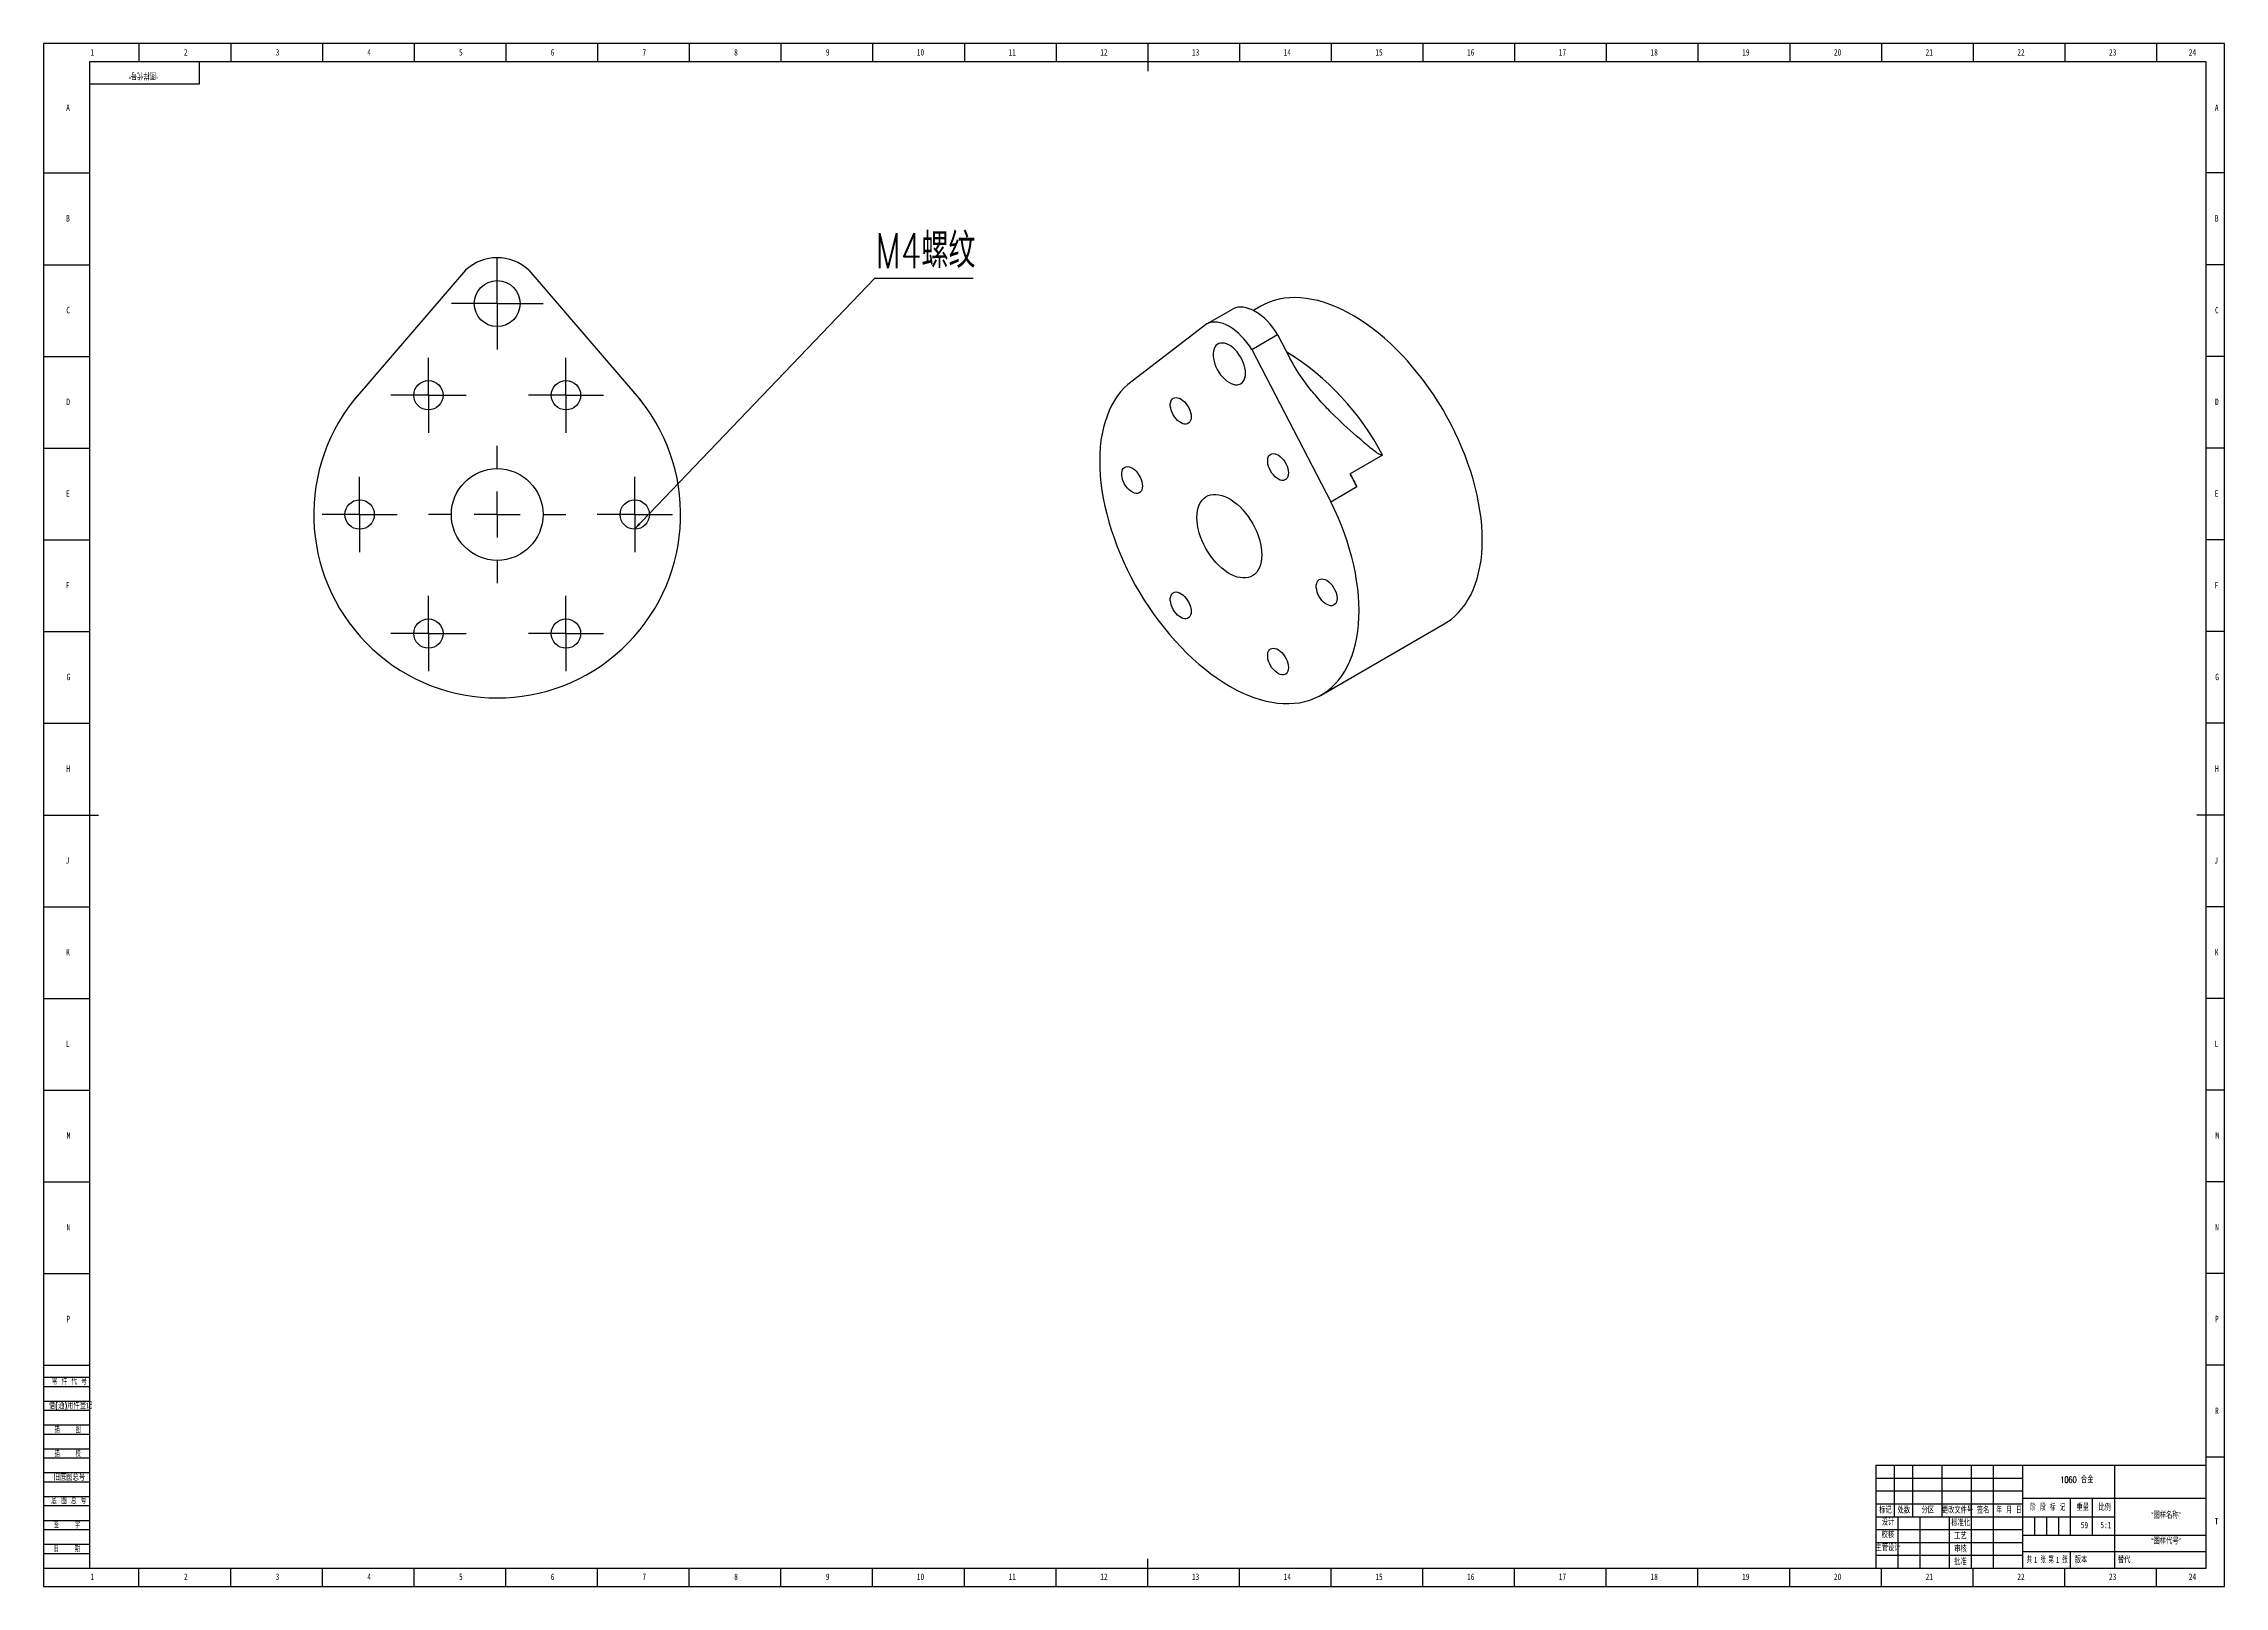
# Model space of a CAD drawing. Header units: millimetres. Extents: x 0 to 1189, y 0 to 841.
import ezdxf

# ---------------------------------------------------------------- set-up
doc = ezdxf.new("R2010")
doc.units = ezdxf.units.MM
for name, color, linetype in [('10', 7, 'Continuous'), ('5', 7, 'Continuous'), ('9', 7, 'Continuous'), ('SLD-0', 7, 'Continuous')]:
    doc.layers.add(name, color=color, linetype=linetype)
doc.styles.add('SLDTEXTSTYLE0', font='TXT', dxfattribs={"width": 0.7, "bigfont": 'bigfont'})
doc.styles.add('SLDTEXTSTYLE1', font='TXT', dxfattribs={"width": 0.6, "bigfont": 'bigfont'})
doc.styles.add('SLDTEXTSTYLE2', font='TXT', dxfattribs={"width": 0.614286, "bigfont": 'bigfont'})
doc.styles.add('SLDTEXTSTYLE3', font='TXT', dxfattribs={"width": 0.62, "bigfont": 'bigfont'})
doc.styles.add('SLDTEXTSTYLE4', font='TXT', dxfattribs={"width": 0.566667, "bigfont": 'bigfont'})
doc.styles.add('SLDTEXTSTYLE5', font='TXT', dxfattribs={"width": 0.7})
doc.dimstyles.new('SLDDIMSTYLE0', dxfattribs={"dimtxt": 0.18, "dimasz": 4.08, "dimexe": 0, "dimexo": 0.0625, "dimgap": 0, "dimtad": 0, "dimtih": 1, "dimtoh": 1, "dimdec": 0, "dimrnd": 1e-09, "dimzin": 0, "dimdsep": 46, "dimtxsty": 'Standard', "dimsah": 1, "dimcen": 0.09, "dimadec": 0, "dimazin": 0, "dimtfac": 4.08, "dimtdec": 0, "dimtofl": 0, "dimtmove": 0, "dimatfit": 3, "dimfxl": 0, "dimfrac": 2, "dimtolj": 1, "dimtzin": 0, "dimarcsym": 0})

# ---------------------------------------------------------------- blocks, each defined once
blk = doc.blocks.new('SW_NOTE_0')
at = {"layer": '10', "color": 0}
blk.add_line((53.8, 0), (0, 0), dxfattribs=at)
at = {"layer": '10', "color": 0, "insert": (0.5, 24.7), "char_height": 19.05, "attachment_point": 1, "style": 'SLDTEXTSTYLE0'}
blk.add_mtext('M4螺纹', dxfattribs=at)
blk = doc.blocks.new('SW_CENTERMARKSYMBOL_0')
at = {"layer": '10', "color": 0}
for p, q in [((0, 25), (0, 37.5)), ((0, 0), (0, 12.5)), ((-25, 0), (-37.5, 0)), ((0, 0), (-12.5, 0)), ((0, 0), (0, -12.5)), ((0, 0), (12.5, 0)), ((25, 0), (37.5, 0)), ((0, -25), (0, -37.5))]:
    blk.add_line(p, q, dxfattribs=at)
blk = doc.blocks.new('SW_CENTERMARKSYMBOL_1')
at = {"layer": '10', "color": 0}
for p, q in [((0, 12.5), (0, 20.5)), ((0, 0), (0, 12.5)), ((-12.5, 0), (-20.5, 0)), ((0, 0), (-12.5, 0)), ((0, 0), (0, -12.5)), ((0, 0), (12.5, 0)), ((12.5, 0), (20.5, 0)), ((0, -12.5), (0, -20.5))]:
    blk.add_line(p, q, dxfattribs=at)
blk = doc.blocks.new('SW_CENTERMARKSYMBOL_2')
at = {"layer": '10', "color": 0}
for p, q in [((0, 12.5), (0, 20.5)), ((0, 0), (0, 12.5)), ((-12.5, 0), (-20.5, 0)), ((0, 0), (-12.5, 0)), ((0, 0), (0, -12.5)), ((0, 0), (12.5, 0)), ((12.5, 0), (20.5, 0)), ((0, -12.5), (0, -20.5))]:
    blk.add_line(p, q, dxfattribs=at)
blk = doc.blocks.new('SW_CENTERMARKSYMBOL_3')
at = {"layer": '10', "color": 0}
for p, q in [((0, 12.5), (0, 20.5)), ((0, 0), (0, 12.5)), ((-12.5, 0), (-20.5, 0)), ((0, 0), (-12.5, 0)), ((0, 0), (0, -12.5)), ((0, 0), (12.5, 0)), ((12.5, 0), (20.5, 0)), ((0, -12.5), (0, -20.5))]:
    blk.add_line(p, q, dxfattribs=at)
blk = doc.blocks.new('SW_CENTERMARKSYMBOL_4')
at = {"layer": '10', "color": 0}
for p, q in [((0, 12.5), (0, 20.5)), ((0, 0), (0, 12.5)), ((-12.5, 0), (-20.5, 0)), ((0, 0), (-12.5, 0)), ((0, 0), (0, -12.5)), ((0, 0), (12.5, 0)), ((12.5, 0), (20.5, 0)), ((0, -12.5), (0, -20.5))]:
    blk.add_line(p, q, dxfattribs=at)
blk = doc.blocks.new('SW_CENTERMARKSYMBOL_5')
at = {"layer": '10', "color": 0}
for p, q in [((0, 12.5), (0, 20.5)), ((0, 0), (0, 12.5)), ((-12.5, 0), (-20.5, 0)), ((0, 0), (-12.5, 0)), ((0, 0), (0, -12.5)), ((0, 0), (12.5, 0)), ((12.5, 0), (20.5, 0)), ((0, -12.5), (0, -20.5))]:
    blk.add_line(p, q, dxfattribs=at)
blk = doc.blocks.new('SW_CENTERMARKSYMBOL_6')
at = {"layer": '10', "color": 0}
for p, q in [((0, 12.5), (0, 20.5)), ((0, 0), (0, 12.5)), ((-12.5, 0), (-20.5, 0)), ((0, 0), (-12.5, 0)), ((0, 0), (0, -12.5)), ((0, 0), (12.5, 0)), ((12.5, 0), (20.5, 0)), ((0, -12.5), (0, -20.5))]:
    blk.add_line(p, q, dxfattribs=at)
blk = doc.blocks.new('SW_CENTERMARKSYMBOL_7')
at = {"layer": '10', "color": 0}
for p, q in [((0, 12.5), (0, 25)), ((0, 0), (0, 12.5)), ((-12.5, 0), (-25, 0)), ((0, 0), (-12.5, 0)), ((0, 0), (0, -12.5)), ((0, 0), (12.5, 0)), ((12.5, 0), (25, 0)), ((0, -12.5), (0, -25))]:
    blk.add_line(p, q, dxfattribs=at)

msp = doc.modelspace()

# ---------------------------------------------------------------- linework, layer by layer
at = {"color": 7, "linetype": 'Continuous', "lineweight": 25}
for p, q in [((230.1, 717.5), (169, 646.5)), ((264.5, 717.5), (325.6, 646.5)), ((634.3, 688.2), (648.5, 696.4)), ((663.7, 697.9), (659.6, 695.5)), ((634.3, 688.2), (591.1, 655.2)), ((658.7, 674.2), (672.8, 682.4)), ((672.8, 682.4), (679.5, 669.5)), ((658.7, 674.2), (701.9, 591.3)), ((730, 616.7), (712.3, 606.5)), ((712.3, 606.5), (716, 599.5)), ((701.9, 591.3), (716, 599.5)), ((696.5, 485.9), (763.7, 524.7))]:
    msp.add_line(p, q, dxfattribs=at)
at = {"color": 7, "linetype": 'Continuous', "lineweight": 25, "flags": 128}
for points in [[(784.4, 570.4), (784.3, 574.3), (784.1, 578.3), (783.7, 582.4), (783.1, 586.5), (782.4, 590.7), (781.6, 594.9), (780.6, 599.2), (779.4, 603.5), (778.1, 607.8), (776.6, 612.1), (775.1, 616.4), (773.3, 620.7), (771.5, 625), (769.5, 629.2), (767.4, 633.4), (765.1, 637.6), (762.8, 641.7), (760.3, 645.7), (757.8, 649.7), (755.1, 653.5), (752.4, 657.3), (749.5, 661), (746.6, 664.5), (743.6, 668), (740.5, 671.3), (737.4, 674.5), (734.3, 677.5), (731, 680.4), (727.8, 683.1), (724.5, 685.7), (721.2, 688.1), (717.8, 690.4), (714.5, 692.4), (711.2, 694.3), (707.8, 696), (704.5, 697.5), (701.2, 698.8), (697.9, 700), (694.7, 700.9), (691.5, 701.6), (688.4, 702.1), (685.3, 702.4), (682.2, 702.6), (679.3, 702.5), (676.4, 702.2), (673.6, 701.7), (670.9, 701), (668.3, 700.1), (665.8, 699), (663.7, 697.9)], [(672.8, 682.4), (671.5, 684.4), (670.2, 686.3), (668.7, 688.1), (667.2, 689.7), (665.6, 691.3), (664, 692.7), (662.3, 693.9), (660.6, 695), (659, 695.8), (657.3, 696.5), (655.7, 697), (654.1, 697.3), (652.6, 697.4), (651.1, 697.3), (649.8, 696.9), (648.5, 696.4)], [(658.7, 674.2), (657.4, 676.2), (656, 678.1), (654.6, 679.9), (653, 681.6), (651.5, 683.1), (649.8, 684.5), (648.2, 685.7), (646.5, 686.8), (644.8, 687.7), (643.2, 688.4), (641.5, 688.8), (640, 689.1), (638.4, 689.2), (637, 689.1), (635.6, 688.8), (634.3, 688.2)], [(655.3, 661.3), (655.3, 662.7), (655, 664.2), (654.6, 665.7), (654.1, 667.2), (653.4, 668.7), (652.6, 670.2), (651.7, 671.6), (650.7, 672.9), (649.7, 674.1), (648.5, 675.1), (647.4, 676), (646.2, 676.8), (645, 677.3), (643.9, 677.7), (642.8, 677.8), (641.7, 677.7), (640.8, 677.5), (639.9, 677), (639.2, 676.4), (638.6, 675.5), (638.2, 674.6), (637.8, 673.4), (637.7, 672.2), (637.7, 670.8), (637.8, 669.4), (638.2, 667.9), (638.6, 666.3), (639.2, 664.8), (639.9, 663.3), (640.8, 661.9), (641.7, 660.5), (642.8, 659.3), (643.9, 658.2), (645, 657.2), (646.2, 656.4), (647.4, 655.7), (648.5, 655.3), (649.7, 655), (650.7, 655), (651.7, 655.1), (652.6, 655.5), (653.4, 656.1), (654.1, 656.8), (654.6, 657.7), (655, 658.8), (655.3, 660), (655.3, 661.3)], [(591.1, 655.2), (589.1, 653.3), (587.2, 651.2), (585.4, 648.9), (583.8, 646.4), (582.3, 643.8), (581, 641), (579.8, 638), (578.7, 634.9), (577.8, 631.7), (577.1, 628.3), (576.5, 624.8), (576.1, 621.2), (575.9, 617.4), (575.8, 613.6), (575.9, 609.7), (576.1, 605.6), (576.5, 601.5), (577, 597.4), (577.7, 593.2), (578.6, 588.9), (579.6, 584.6), (580.8, 580.3), (582.1, 575.9), (583.6, 571.6), (585.2, 567.2), (586.9, 562.9), (588.8, 558.6), (590.8, 554.3), (593, 550), (595.2, 545.8), (597.6, 541.7), (600.1, 537.6), (602.7, 533.7), (605.4, 529.8), (608.2, 526), (611.1, 522.3), (614, 518.7), (617.1, 515.2), (620.2, 511.9), (623.3, 508.7), (626.5, 505.7), (629.8, 502.8), (633.1, 500.1), (636.4, 497.5), (639.8, 495.1), (643.1, 492.9), (646.5, 490.8), (649.9, 489), (653.2, 487.3), (656.6, 485.8), (659.9, 484.6), (663.2, 483.5), (666.5, 482.6), (669.7, 482), (672.8, 481.5), (675.9, 481.3), (679, 481.2), (681.9, 481.4), (684.8, 481.7), (687.6, 482.3), (690.3, 483.1), (692.9, 484.1), (695.4, 485.3), (697.8, 486.7), (700, 488.2), (702.2, 490), (704.2, 492), (706.1, 494.1), (707.8, 496.4), (709.4, 498.9), (710.9, 501.6), (712.2, 504.4), (713.4, 507.4), (714.4, 510.5), (715.3, 513.8), (716, 517.2), (716.5, 520.7), (716.9, 524.3), (717.1, 528.1), (717.2, 532), (717.1, 535.9), (716.9, 539.9), (716.5, 544), (715.9, 548.2), (715.2, 552.4), (714.3, 556.7), (713.2, 561), (712, 565.3), (710.7, 569.7), (709.2, 574), (707.6, 578.4), (705.8, 582.7), (703.9, 587), (701.9, 591.3)], [(625.6, 637.6), (625.6, 636.5), (625.3, 635.6), (624.9, 634.8), (624.4, 634.2), (623.7, 633.8), (622.9, 633.6), (622.1, 633.6), (621.2, 633.8), (620.2, 634.2), (619.3, 634.8), (618.3, 635.5), (617.4, 636.5), (616.6, 637.5), (615.9, 638.7), (615.3, 639.9), (614.8, 641.1), (614.5, 642.3), (614.3, 643.5), (614.3, 644.6), (614.5, 645.6), (614.8, 646.5), (615.3, 647.2), (615.9, 647.7), (616.6, 648), (617.4, 648.1), (618.3, 648), (619.3, 647.7), (620.2, 647.2), (621.2, 646.5), (622.1, 645.7), (622.9, 644.7), (623.7, 643.6), (624.4, 642.4), (624.9, 641.2), (625.3, 639.9), (625.6, 638.7), (625.6, 637.6)], [(599.1, 599.8), (599, 598.8), (598.8, 597.8), (598.4, 597.1), (597.9, 596.5), (597.2, 596), (596.4, 595.8), (595.6, 595.8), (594.7, 596), (593.7, 596.4), (592.7, 597), (591.8, 597.8), (590.9, 598.7), (590.1, 599.8), (589.4, 600.9), (588.8, 602.2), (588.3, 603.4), (588, 604.6), (587.8, 605.8), (587.8, 606.9), (588, 607.9), (588.3, 608.8), (588.8, 609.5), (589.4, 610), (590.1, 610.3), (590.9, 610.4), (591.8, 610.3), (592.7, 610), (593.7, 609.5), (594.7, 608.8), (595.6, 607.9), (596.4, 607), (597.2, 605.8), (597.9, 604.7), (598.4, 603.4), (598.8, 602.2), (599, 601), (599.1, 599.8)], [(678.7, 607), (678.6, 605.9), (678.4, 605), (678, 604.2), (677.4, 603.6), (676.8, 603.2), (676, 602.9), (675.1, 602.9), (674.2, 603.1), (673.3, 603.6), (672.3, 604.2), (671.4, 604.9), (670.5, 605.9), (669.7, 606.9), (668.9, 608.1), (668.3, 609.3), (667.9, 610.5), (667.5, 611.7), (667.4, 612.9), (667.4, 614), (667.5, 615), (667.9, 615.9), (668.3, 616.6), (668.9, 617.1), (669.7, 617.4), (670.5, 617.5), (671.4, 617.4), (672.3, 617.1), (673.3, 616.6), (674.2, 615.9), (675.1, 615.1), (676, 614.1), (676.8, 613), (677.4, 611.8), (678, 610.6), (678.4, 609.3), (678.6, 608.1), (678.7, 607)], [(664.2, 562.3), (664.1, 560.4), (663.9, 558.6), (663.5, 556.9), (662.9, 555.4), (662.2, 554.1), (661.4, 552.9), (660.4, 551.8), (659.3, 551), (658.1, 550.4), (656.8, 549.9), (655.3, 549.7), (653.8, 549.7), (652.3, 549.9), (650.7, 550.2), (649, 550.8), (647.3, 551.6), (645.7, 552.6), (644, 553.7), (642.3, 555.1), (640.7, 556.5), (639.2, 558.2), (637.7, 559.9), (636.2, 561.8), (634.9, 563.7), (633.7, 565.8), (632.6, 567.9), (631.6, 570), (630.8, 572.2), (630.1, 574.4), (629.5, 576.5), (629.1, 578.6), (628.9, 580.7), (628.8, 582.7), (628.9, 584.6), (629.1, 586.4), (629.5, 588), (630.1, 589.5), (630.8, 590.9), (631.6, 592.1), (632.6, 593.1), (633.7, 594), (634.9, 594.6), (636.2, 595), (637.7, 595.3), (639.2, 595.3), (640.7, 595.1), (642.3, 594.7), (644, 594.1), (645.7, 593.4), (647.3, 592.4), (649, 591.2), (650.7, 589.9), (652.3, 588.4), (653.8, 586.8), (655.3, 585.1), (656.8, 583.2), (658.1, 581.2), (659.3, 579.2), (660.4, 577.1), (661.4, 574.9), (662.2, 572.8), (662.9, 570.6), (663.5, 568.4), (663.9, 566.3), (664.1, 564.3), (664.2, 562.3)], [(763.7, 524.7), (765.1, 525.6), (767.4, 527.1), (769.5, 528.9), (771.5, 530.9), (773.3, 533), (775.1, 535.3), (776.6, 537.8), (778.1, 540.4), (779.4, 543.2), (780.6, 546.1), (781.6, 549.2), (782.4, 552.5), (783.1, 555.8), (783.7, 559.3), (784.1, 562.9), (784.3, 566.6), (784.4, 570.4)], [(705.2, 538.6), (705.1, 537.6), (704.9, 536.6), (704.5, 535.8), (703.9, 535.2), (703.3, 534.8), (702.5, 534.6), (701.6, 534.6), (700.7, 534.8), (699.8, 535.2), (698.8, 535.8), (697.9, 536.6), (697, 537.5), (696.2, 538.6), (695.4, 539.7), (694.8, 540.9), (694.4, 542.2), (694.1, 543.4), (693.9, 544.6), (693.9, 545.7), (694.1, 546.7), (694.4, 547.5), (694.8, 548.2), (695.4, 548.8), (696.2, 549.1), (697, 549.2), (697.9, 549.1), (698.8, 548.8), (699.8, 548.3), (700.7, 547.6), (701.6, 546.7), (702.5, 545.7), (703.3, 544.6), (703.9, 543.4), (704.5, 542.2), (704.9, 541), (705.1, 539.8), (705.2, 538.6)], [(625.6, 531.5), (625.6, 530.4), (625.3, 529.5), (624.9, 528.7), (624.4, 528.1), (623.7, 527.7), (622.9, 527.5), (622.1, 527.5), (621.2, 527.7), (620.2, 528.1), (619.3, 528.7), (618.3, 529.5), (617.4, 530.4), (616.6, 531.5), (615.9, 532.6), (615.3, 533.8), (614.8, 535), (614.5, 536.3), (614.3, 537.5), (614.3, 538.6), (614.5, 539.6), (614.8, 540.4), (615.3, 541.1), (615.9, 541.6), (616.6, 542), (617.4, 542.1), (618.3, 542), (619.3, 541.7), (620.2, 541.1), (621.2, 540.5), (622.1, 539.6), (622.9, 538.6), (623.7, 537.5), (624.4, 536.3), (624.9, 535.1), (625.3, 533.9), (625.6, 532.6), (625.6, 531.5)], [(678.7, 500.9), (678.6, 499.8), (678.4, 498.9), (678, 498.1), (677.4, 497.5), (676.8, 497.1), (676, 496.9), (675.1, 496.9), (674.2, 497.1), (673.3, 497.5), (672.3, 498.1), (671.4, 498.9), (670.5, 499.8), (669.7, 500.8), (668.9, 502), (668.3, 503.2), (667.9, 504.4), (667.5, 505.7), (667.4, 506.8), (667.4, 508), (667.5, 509), (667.9, 509.8), (668.3, 510.5), (668.9, 511), (669.7, 511.3), (670.5, 511.4), (671.4, 511.3), (672.3, 511), (673.3, 510.5), (674.2, 509.8), (675.1, 509), (676, 508), (676.8, 506.9), (677.4, 505.7), (678, 504.5), (678.4, 503.2), (678.6, 502), (678.7, 500.9)]]:
    msp.add_lwpolyline(points, dxfattribs=at)
at = {"color": 7, "linetype": 'Continuous', "lineweight": 25}
for centre, radius in [((247.3, 699.3), 12.5), ((209.8, 649.3), 8), ((284.8, 649.3), 8), ((247.3, 584.3), 25), ((172.3, 584.3), 8), ((322.3, 584.3), 8), ((209.8, 519.4), 8), ((284.8, 519.4), 8)]:
    msp.add_circle(centre, radius, dxfattribs=at)
for centre, radius, start, end in [((247.3, 699.3), 25, 46.547, 133.453), ((247.3, 584.3), 100, 141.5348, 38.4652), ((247.3, 584.3), 100, 136.9885, 141.5348), ((247.3, 584.3), 100, 38.4652, 43.0115), ((561.5, 523.4), 172.2, 26.2189, 28.8539)]:
    msp.add_arc(centre, radius, start, end, dxfattribs=at)
at = {"color": 8, "linetype": 'Continuous', "lineweight": 25}
msp.add_arc((602, 549.9), 144.4, 27.5568, 58.3618, dxfattribs=at)
at = {"color": 7, "linetype": 'Continuous', "lineweight": 25}
msp.add_open_spline([(730, 616.7), (729.7, 616.5), (729.4, 616.6), (728.7, 616.9), (728.4, 617), (727.4, 617.6), (726.8, 618), (725, 619.4), (723.8, 620.3), (720.3, 623.2), (718, 625.2), (711.1, 631.1), (706.6, 635.3), (700.1, 641.9), (697.9, 644.1), (693.8, 648.8), (691.8, 651.2), (686, 658.5), (682.5, 663.8), (679.5, 669.5)], degree=3, knots=[0, 0, 0, 0, 0.015625, 0.015625, 0.03125, 0.03125, 0.0625, 0.0625, 0.125, 0.125, 0.25, 0.25, 0.5, 0.5, 0.625, 0.625, 0.75, 0.75, 1, 1, 1, 1], dxfattribs=at)
at = {"layer": '5', "color": 7}
for p, q in [((1189, 841), (0, 841)), ((0, 841), (0, 0)), ((1189, 0), (1189, 841)), ((0, 114), (25, 114)), ((0, 109), (25, 109)), ((0, 101), (25, 101)), ((0, 96), (25, 96)), ((0, 88), (25, 88)), ((0, 83), (25, 83)), ((0, 75), (25, 75)), ((0, 70), (25, 70)), ((0, 62), (25, 62)), ((0, 57), (25, 57)), ((0, 49), (25, 49)), ((999, 59), (1079, 59)), ((999, 52), (1079, 52)), ((0, 44), (25, 44)), ((0, 36), (25, 36)), ((1085.5, 38), (1085.5, 28)), ((1092, 38), (1092, 28)), ((1098.5, 38), (1098.5, 28)), ((0, 31), (25, 31)), ((0, 23), (25, 23)), ((0, 18), (25, 18)), ((0, 0), (1189, 0))]:
    msp.add_line(p, q, dxfattribs=at)
at = {"layer": '5'}
for p, q in [((52, 841), (52, 831.1)), ((102, 841), (102, 831.1)), ((152, 841), (152, 831.1)), ((202, 841), (202, 831.1)), ((252, 841), (252, 831.1)), ((302, 841), (302, 831.1)), ((352, 841), (352, 831.1)), ((402, 841), (402, 831.1)), ((452, 841), (452, 831.1)), ((502, 841), (502, 831.1)), ((552, 841), (552, 831.1)), ((652, 841), (652, 831.1)), ((702, 841), (702, 831.1)), ((752, 841), (752, 831.1)), ((802, 841), (802, 831.1)), ((852, 841), (852, 831.1)), ((902, 841), (902, 831.1)), ((952, 841), (952, 831.1)), ((1002, 841), (1002, 831.1)), ((1052, 841), (1052, 831.1)), ((1102, 841), (1102, 831.1)), ((1152, 841), (1152, 831.1)), ((0, 770.5), (25, 770.5)), ((1189, 770.5), (1179, 770.5)), ((0, 720.5), (25, 720.5)), ((1189, 720.5), (1179, 720.5)), ((0, 670.5), (25, 670.5)), ((1189, 670.5), (1179, 670.5)), ((0, 620.5), (25, 620.5)), ((1189, 620.5), (1179, 620.5)), ((0, 570.5), (25, 570.5)), ((1189, 570.5), (1179, 570.5)), ((0, 520.5), (25, 520.5)), ((1189, 520.5), (1179, 520.5)), ((0, 470.5), (25, 470.5)), ((1189, 470.5), (1179, 470.5)), ((0, 370.5), (25, 370.5)), ((1189, 370.5), (1179, 370.5)), ((0, 320.5), (25, 320.5)), ((1189, 320.5), (1179, 320.5)), ((0, 270.5), (25, 270.5)), ((1189, 270.5), (1179, 270.5)), ((0, 220.5), (25, 220.5)), ((1189, 220.5), (1179, 220.5)), ((0, 170.5), (25, 170.5)), ((1189, 170.5), (1179, 170.5)), ((0, 120.5), (25, 120.5)), ((1189, 120.5), (1179, 120.5)), ((1189, 70.5), (1179, 70.5)), ((52, 0), (52, 10)), ((102, 0), (102, 10)), ((152, 0), (152, 10)), ((202, 0), (202, 10)), ((252, 0), (252, 10)), ((302, 0), (302, 10)), ((352, 0), (352, 10)), ((402, 0), (402, 10)), ((452, 0), (452, 10)), ((502, 0), (502, 10)), ((552, 0), (552, 10)), ((652, 0), (652, 10)), ((702, 0), (702, 10)), ((752, 0), (752, 10)), ((802, 0), (802, 10)), ((852, 0), (852, 10)), ((902, 0), (902, 10)), ((952, 0), (952, 10)), ((1002, 0), (1002, 10)), ((1052, 0), (1052, 10)), ((1102, 0), (1102, 10)), ((1152, 0), (1152, 10))]:
    msp.add_line(p, q, dxfattribs=at)
at = {"layer": '5', "lineweight": 25}
for p, q in [((602, 841), (602, 826)), ((0, 420.5), (30, 420.5)), ((1189, 420.5), (1174, 420.5)), ((602, 0), (602, 15)), ((1105, 19), (1105, 10))]:
    msp.add_line(p, q, dxfattribs=at)
at = {"layer": '5', "color": 7, "lineweight": 25}
for p, q in [((1179, 831.1), (25, 831.1)), ((25, 831.1), (25, 10)), ((85, 819), (85, 831)), ((1179, 10), (1179, 831.1)), ((25, 819), (85, 819)), ((999, 66), (1179, 66)), ((999, 66), (999, 10)), ((1009, 66), (1009, 38)), ((1019, 66), (1019, 38)), ((1035, 66), (1035, 38)), ((1051, 66), (1051, 10)), ((1063, 66), (1063, 10)), ((1079, 66), (1079, 10)), ((1129, 66), (1129, 38)), ((1079, 48), (1179, 48)), ((1105, 48), (1105, 28)), ((1117, 48), (1117, 28)), ((999, 45), (1079, 45)), ((999, 38), (1129, 38)), ((1011, 38), (1011, 10)), ((1023, 38), (1023, 10)), ((1039, 38), (1039, 10)), ((1129, 38), (1129, 10)), ((999, 31), (1079, 31)), ((999, 24), (1079, 24)), ((1079, 28), (1179, 28)), ((999, 17), (1079, 17)), ((1079, 19), (1179, 19)), ((0, 10), (1179, 10))]:
    msp.add_line(p, q, dxfattribs=at)

# ---------------------------------------------------------------- block references
at = {"layer": '10'}
for name, p in [('SW_NOTE_0', (453, 713)), ('SW_CENTERMARKSYMBOL_7', (247.3, 699.3)), ('SW_CENTERMARKSYMBOL_2', (209.8, 649.3)), ('SW_CENTERMARKSYMBOL_3', (284.8, 649.3)), ('SW_CENTERMARKSYMBOL_0', (247.3, 584.3)), ('SW_CENTERMARKSYMBOL_1', (172.3, 584.3)), ('SW_CENTERMARKSYMBOL_4', (322.3, 584.3)), ('SW_CENTERMARKSYMBOL_6', (209.8, 519.4)), ('SW_CENTERMARKSYMBOL_5', (284.8, 519.4))]:
    msp.add_blockref(name, p, dxfattribs=at)

# ---------------------------------------------------------------- texts
at = {"layer": '10', "char_height": 3.5}
for s, insert, attachment_point, style in [('1', (26.5, 838), 2, 'SLDTEXTSTYLE5'), ('2', (77.5, 838), 2, 'SLDTEXTSTYLE5'), ('3', (127.5, 838), 2, 'SLDTEXTSTYLE5'), ('4', (177.5, 838), 2, 'SLDTEXTSTYLE5'), ('5', (227.5, 838), 2, 'SLDTEXTSTYLE5'), ('6', (277.5, 838), 2, 'SLDTEXTSTYLE5'), ('7', (327.5, 838), 2, 'SLDTEXTSTYLE5'), ('8', (377.5, 838), 2, 'SLDTEXTSTYLE5'), ('9', (427.5, 838), 2, 'SLDTEXTSTYLE5'), ('10', (478.1, 838), 2, 'SLDTEXTSTYLE5'), ('11', (528.1, 838), 2, 'SLDTEXTSTYLE5'), ('12', (578.1, 838), 2, 'SLDTEXTSTYLE5'), ('13', (628.1, 838), 2, 'SLDTEXTSTYLE5'), ('14', (678.1, 838), 2, 'SLDTEXTSTYLE5'), ('15', (728.1, 838), 2, 'SLDTEXTSTYLE5'), ('16', (778.1, 838), 2, 'SLDTEXTSTYLE5'), ('17', (828.1, 838), 2, 'SLDTEXTSTYLE5'), ('18', (878.1, 838), 2, 'SLDTEXTSTYLE5'), ('19', (928.1, 838), 2, 'SLDTEXTSTYLE5'), ('20', (978.1, 838), 2, 'SLDTEXTSTYLE5'), ('21', (1028.1, 838), 2, 'SLDTEXTSTYLE5'), ('22', (1078.1, 838), 2, 'SLDTEXTSTYLE5'), ('23', (1128.1, 838), 2, 'SLDTEXTSTYLE5'), ('24', (1171.6, 838), 2, 'SLDTEXTSTYLE5'), ('A', (13.3, 807.8), 2, 'SLDTEXTSTYLE5'), ('A', (1184.8, 807.8), 2, 'SLDTEXTSTYLE5'), ('B', (13.3, 747.5), 2, 'SLDTEXTSTYLE5'), ('B', (1184.8, 747.5), 2, 'SLDTEXTSTYLE5'), ('C', (13.4, 697.5), 2, 'SLDTEXTSTYLE5'), ('C', (1184.9, 697.5), 2, 'SLDTEXTSTYLE5'), ('D', (13.4, 647.5), 2, 'SLDTEXTSTYLE5'), ('D', (1184.9, 647.5), 2, 'SLDTEXTSTYLE5'), ('E', (13.3, 597.5), 2, 'SLDTEXTSTYLE5'), ('E', (1184.8, 597.5), 2, 'SLDTEXTSTYLE5'), ('F', (13.2, 547.5), 2, 'SLDTEXTSTYLE5'), ('F', (1184.7, 547.5), 2, 'SLDTEXTSTYLE5'), ('G', (13.5, 497.5), 2, 'SLDTEXTSTYLE5'), ('G', (1185, 497.5), 2, 'SLDTEXTSTYLE5'), ('H', (13.4, 447.5), 2, 'SLDTEXTSTYLE5'), ('H', (1184.9, 447.5), 2, 'SLDTEXTSTYLE5'), ('J', (13, 397.5), 2, 'SLDTEXTSTYLE5'), ('J', (1184.5, 397.5), 2, 'SLDTEXTSTYLE5'), ('K', (13.3, 347.5), 2, 'SLDTEXTSTYLE5'), ('K', (1184.8, 347.5), 2, 'SLDTEXTSTYLE5'), ('L', (13.2, 297.5), 2, 'SLDTEXTSTYLE5'), ('L', (1184.7, 297.5), 2, 'SLDTEXTSTYLE5'), ('M', (13.6, 247.5), 2, 'SLDTEXTSTYLE5'), ('M', (1185.1, 247.5), 2, 'SLDTEXTSTYLE5'), ('N', (13.5, 197.5), 2, 'SLDTEXTSTYLE5'), ('N', (1185, 197.5), 2, 'SLDTEXTSTYLE5'), ('P', (13.4, 147.5), 2, 'SLDTEXTSTYLE5'), ('P', (1184.9, 147.5), 2, 'SLDTEXTSTYLE5'), ('R', (1184.9, 97.5), 2, 'SLDTEXTSTYLE5'), ('1060 合金', (1108.6, 59.9), 2, 'SLDTEXTSTYLE0'), ('“图样名称”', (1157.2, 40.5), 2, 'SLDTEXTSTYLE0'), ('T', (1184.7, 37.3), 2, 'SLDTEXTSTYLE5'), ('校核', (1005.5, 29.9), 2, 'SLDTEXTSTYLE0'), ('59', (1112.7, 35.2), 2, 'SLDTEXTSTYLE5'), ('“图样代号”', (1157.2, 26.4), 2, 'SLDTEXTSTYLE0'), ('主管设计', (1005.6, 22.8), 2, 'SLDTEXTSTYLE0'), ('1', (1085.1, 16.2), 1, 'SLDTEXTSTYLE5'), ('1', (1097.1, 16.2), 1, 'SLDTEXTSTYLE5'), ('1', (26.5, 7), 2, 'SLDTEXTSTYLE5'), ('2', (77.5, 7), 2, 'SLDTEXTSTYLE5'), ('3', (127.5, 7), 2, 'SLDTEXTSTYLE5'), ('4', (177.5, 7), 2, 'SLDTEXTSTYLE5'), ('5', (227.5, 7), 2, 'SLDTEXTSTYLE5'), ('6', (277.5, 7), 2, 'SLDTEXTSTYLE5'), ('7', (327.5, 7), 2, 'SLDTEXTSTYLE5'), ('8', (377.5, 7), 2, 'SLDTEXTSTYLE5'), ('9', (427.5, 7), 2, 'SLDTEXTSTYLE5'), ('10', (478.1, 7), 2, 'SLDTEXTSTYLE5'), ('11', (528.1, 7), 2, 'SLDTEXTSTYLE5'), ('12', (578.1, 7), 2, 'SLDTEXTSTYLE5'), ('13', (628.1, 7), 2, 'SLDTEXTSTYLE5'), ('14', (678.1, 7), 2, 'SLDTEXTSTYLE5'), ('15', (728.1, 7), 2, 'SLDTEXTSTYLE5'), ('16', (778.1, 7), 2, 'SLDTEXTSTYLE5'), ('17', (828.1, 7), 2, 'SLDTEXTSTYLE5'), ('18', (878.1, 7), 2, 'SLDTEXTSTYLE5'), ('19', (928.1, 7), 2, 'SLDTEXTSTYLE5'), ('20', (978.1, 7), 2, 'SLDTEXTSTYLE5'), ('21', (1028.1, 7), 2, 'SLDTEXTSTYLE5'), ('22', (1078.1, 7), 2, 'SLDTEXTSTYLE5'), ('23', (1128.1, 7), 2, 'SLDTEXTSTYLE5'), ('24', (1171.6, 7), 2, 'SLDTEXTSTYLE5')]:
    msp.add_mtext(s, dxfattribs=dict(at, insert=insert, attachment_point=attachment_point, style=style))
at = {"layer": '10', "color": 7, "insert": (1110.8, 16.2), "char_height": 3.5, "attachment_point": 2, "style": 'SLDTEXTSTYLE0'}
msp.add_mtext('版本', dxfattribs=at)
at = {"layer": '9', "color": 7, "char_height": 3.5}
for s, insert, attachment_point, style in [('零 件 代 号', (4.5, 113.4), 1, 'SLDTEXTSTYLE2'), ('借(通)用件登记', (2.9, 100.3), 1, 'SLDTEXTSTYLE0'), ('描    图', (13.1, 87.2), 2, 'SLDTEXTSTYLE4'), ('描    校', (13.1, 74.1), 2, 'SLDTEXTSTYLE4'), ('旧底图总号', (5.5, 61.2), 1, 'SLDTEXTSTYLE0'), ('底 图 总 号', (4.2, 48.4), 1, 'SLDTEXTSTYLE2'), ('标记', (1004.2, 43.3), 2, 'SLDTEXTSTYLE0'), ('设计', (1005.6, 36.8), 2, 'SLDTEXTSTYLE0'), ('处数', (1014.2, 43.3), 2, 'SLDTEXTSTYLE0'), ('分区', (1027.3, 43.3), 2, 'SLDTEXTSTYLE0'), ('更改文件号', (1043.5, 43.3), 2, 'SLDTEXTSTYLE0'), ('标准化', (1045.2, 36.4), 2, 'SLDTEXTSTYLE0'), ('签名', (1057.5, 43.3), 2, 'SLDTEXTSTYLE0'), ('年 月 日', (1071.6, 43.3), 2, 'SLDTEXTSTYLE3'), ('阶 段 标 记', (1092.7, 44.8), 2, 'SLDTEXTSTYLE2'), ('重量', (1111.8, 44.8), 2, 'SLDTEXTSTYLE0'), ('比例', (1123.7, 44.8), 2, 'SLDTEXTSTYLE0'), ('签    字', (12.7, 35.2), 2, 'SLDTEXTSTYLE4'), ('工艺', (1045.1, 29.2), 2, 'SLDTEXTSTYLE0'), ('日    期', (12.7, 22.2), 2, 'SLDTEXTSTYLE4'), ('批准', (1045.1, 15.2), 2, 'SLDTEXTSTYLE0'), ('审核', (1045.1, 22.2), 2, 'SLDTEXTSTYLE0'), ('共  张', (1086.4, 16.2), 2, 'SLDTEXTSTYLE1'), ('第  张', (1098.3, 16.2), 2, 'SLDTEXTSTYLE1')]:
    msp.add_mtext(s, dxfattribs=dict(at, insert=insert, attachment_point=attachment_point, style=style))
at = {"layer": 'SLD-0', "insert": (54.4, 821.9), "char_height": 3.5, "attachment_point": 2, "rotation": 180, "style": 'SLDTEXTSTYLE0'}
msp.add_mtext('“图样代号”', dxfattribs=at)
at = {"layer": 'SLD-0', "char_height": 3.5}
for s, insert, attachment_point, style in [('5:1', (1124.4, 35.2), 2, 'SLDTEXTSTYLE5'), ('替代', (1130.9, 16.2), 1, 'SLDTEXTSTYLE0')]:
    msp.add_mtext(s, dxfattribs=dict(at, insert=insert, attachment_point=attachment_point, style=style))

# ---------------------------------------------------------------- leaders
at = {"layer": '10'}
msp.add_leader([(322.1, 576.3), (453, 713)], dimstyle='SLDDIMSTYLE0', dxfattribs=at)

doc.saveas('drawing.dxf')
